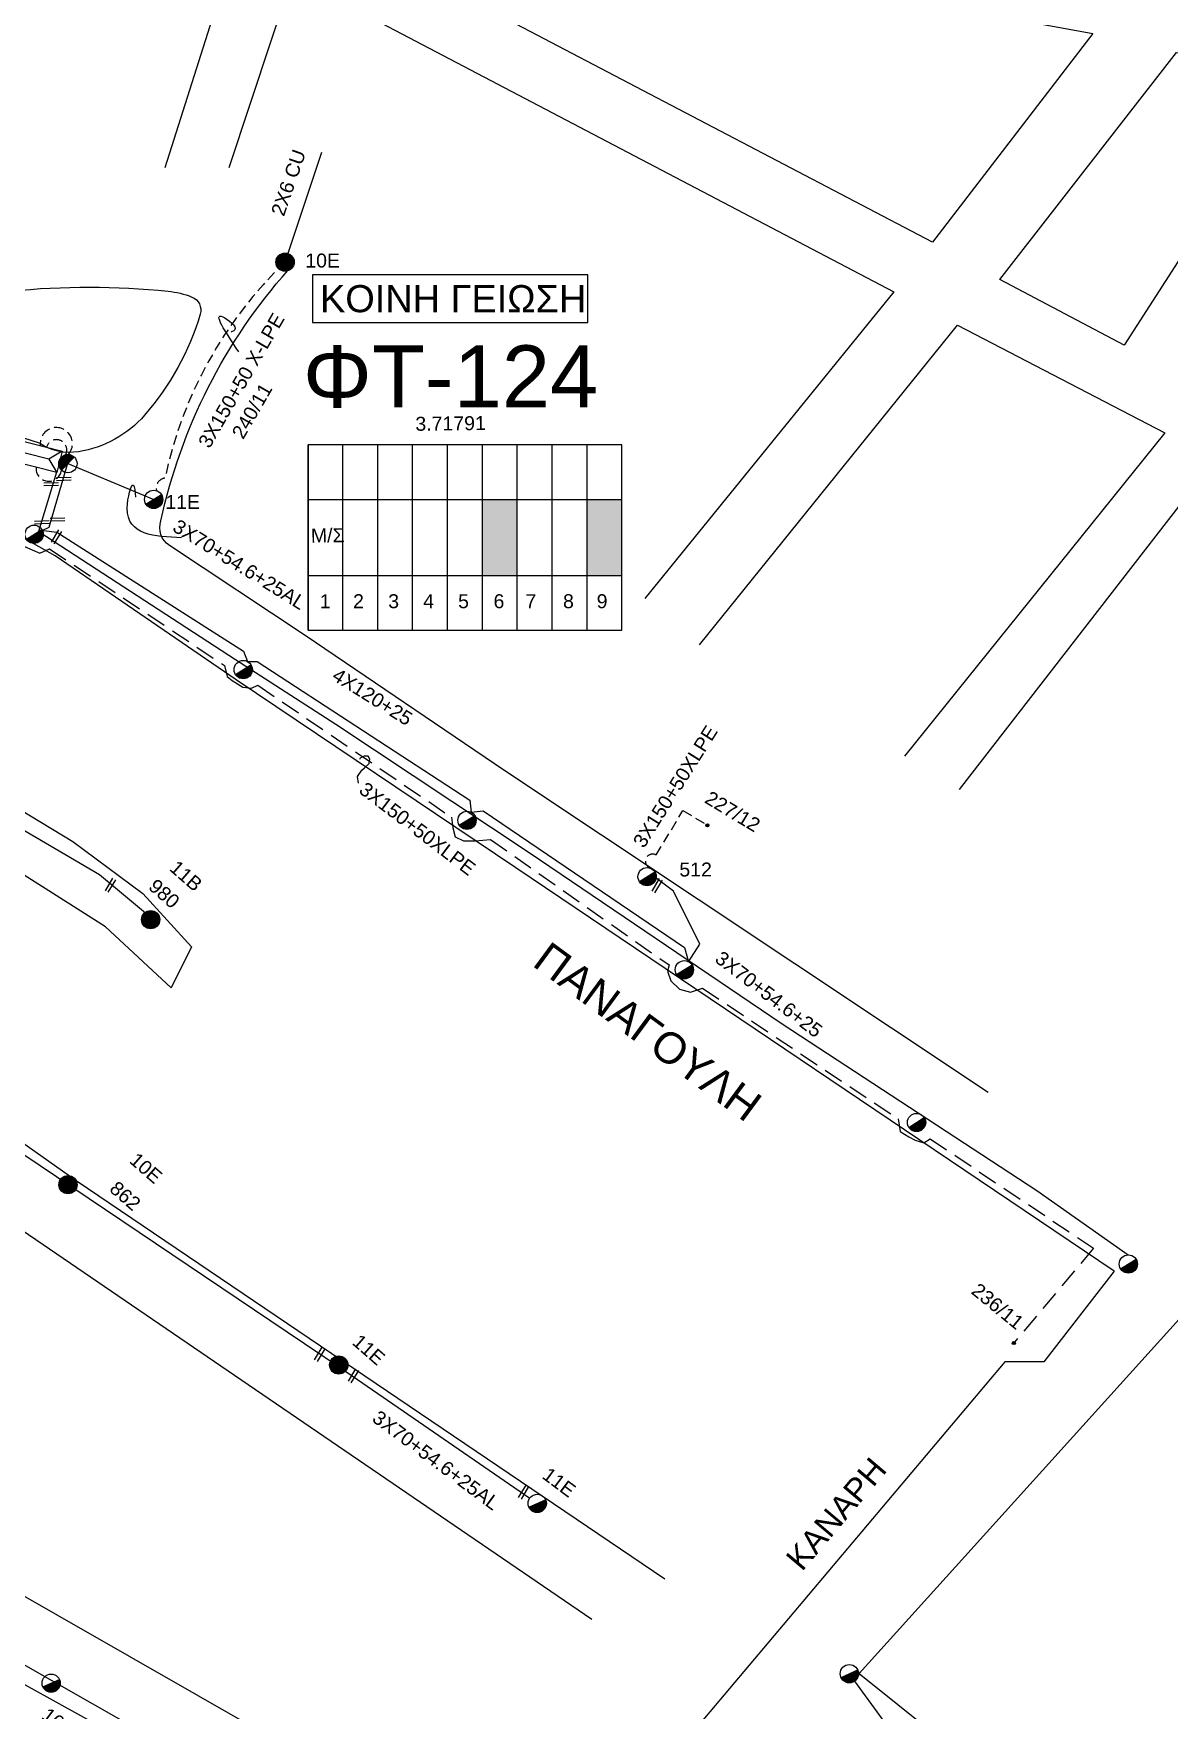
# Model space of a CAD drawing. Header units: millimetres. Extents: x 6950 to 9601, y 853 to 1951.
# Drawn here: x 7773.6 to 7920.1, y 1304 to 1520.4 of the extents above; entities that cross this region are included whole.
import ezdxf
from ezdxf.enums import TextEntityAlignment as Align

# ---------------------------------------------------------------- set-up
doc = ezdxf.new("R2010")
doc.units = ezdxf.units.MM
doc.linetypes.add('DASHED', pattern=[19.05, 12.7, -6.35])
for name, color, linetype in [('Άγνωστα', 7, 'Continuous'), ('Ασφαλειοκιβώτια Χ.Τ 9 αναχωρήσεων', 7, 'Continuous'), ('Γυμνά εναέρια ΧΤ και ΦΟΠ (3Φ)   4x50+16AL', 7, 'Continuous'), ('Επιγραφές - Σχήματα', 7, 'Continuous'), ('Καλώδια ΧΤ    2Χ6 CU', 7, 'SYN_LINE'), ('Καλώδια ΧΤ   3x150AL+50XLPE', 7, 'DASHED'), ('Μηχανική τομή', 7, 'Continuous'), ('Στύλος Ξύλινος', 7, 'Continuous'), ('Στύλος Ξύλινος @ 1', 7, 'Continuous'), ('Στύλος ΦΜ', 7, 'Continuous'), ('Στύλος ΦΜ @ 1', 7, 'Continuous'), ('Συνδέσεις', 7, 'Continuous'), ('Συνεστραμμένα ΧΤ   3x70+54.6+25 AL', 7, 'SYN_LINE'), ('Υποσταθμός εναέριος 2 στύλων', 7, 'Continuous'), ('Υποσταθμός πόλεως', 7, 'Continuous'), ('Υπόβαθρο ΔΕΗ', 7, 'Continuous'), ('Υπόγεια καλώδια Παροχών ΧΤ   4x16AL', 7, 'DASHED')]:
    doc.layers.add(name, color=color, linetype=linetype)
doc.styles.add('Annotative', font='ARIAL.TTF')
doc.styles.add('arial', font='ARIAL.TTF')
doc.styles.get("Standard").update_dxf_attribs({"font": 'ARIAL.TTF'})
doc.linetypes.add('SYN_LINE', pattern='A,0.5,-0.0001,["/\\/\\/\\/",Standard,S=0.1,R=0,X=0,Y=-0.05],-0.25', length=0.7501)

# ---------------------------------------------------------------- blocks, each defined once
blk = doc.blocks.new('ΜΗΧΑΝΙΚΗ ΤΟΜΗ')
at = {"layer": 'Μηχανική τομή', "ltscale": 40}
for p, q in [((-1.89, 0.78), (1.89, 0.78)), ((1.89, 0), (-1.89, 0))]:
    blk.add_line(p, q, dxfattribs=at)
blk = doc.blocks.new('ΥΠΑΡΧΩΝ ΤΣΙΜΕΝΤΕΝΙΟΣ ΣΤΥΛΟΣ')
at = {"layer": 'Στύλος ΦΜ'}
blk.add_hatch(color=7, dxfattribs=at).paths.add_polyline_path([(-1.29, -2.28, 0.574793), (2.62, 0, 0.268822), (1.3, 2.27)])
at = {"layer": 'Στύλος ΦΜ', "color": 7}
blk.add_line((-1.29, -2.28), (1.3, 2.27), dxfattribs=at)
blk.add_circle((0, 0), 2.62, dxfattribs=at)
at = {"layer": 'Στύλος ΦΜ', "flags": 4}
for tag, p in [('ΑΡΙΘΜΟΣ', (-4.68, 8.05)), ('ΤΥΠΟΣ', (-4.91, 3.03))]:
    blk.add_attdef(tag, p, '', height=4, dxfattribs=at)
blk = doc.blocks.new('ΥΠΑΡΧΩΝ ΞΥΛΙΝΟΣ ΣΤΥΛΟΣ')
at = {"layer": 'Στύλος Ξύλινος'}
h = blk.add_hatch(color=7, dxfattribs=at)
h.paths.add_polyline_path([(-2.62, 0, 0.270008), (-1.29, -2.28), (1.3, 2.27, 0.576266)])
h.paths.add_polyline_path([(-1.29, -2.28, 0.574793), (2.62, 0, 0.268822), (1.3, 2.27)])
at = {"layer": 'Στύλος Ξύλινος', "color": 7}
blk.add_line((-1.29, -2.28), (1.3, 2.27), dxfattribs=at)
blk.add_circle((0, 0), 2.62, dxfattribs=at)
at = {"layer": 'Στύλος Ξύλινος', "flags": 4}
for tag, p in [('ΑΡΙΘΜΟΣ', (-4.91, 8.6)), ('ΤΥΠΟΣ', (-4.85, 3.39))]:
    blk.add_attdef(tag, p, '', height=4, dxfattribs=at)
blk = doc.blocks.new('ΥΠΟΣΤΑΘΜΟΣ ΕΝΑΕΡΙΟΣ ΕΠΙ 2 ΣΤΥΛΩΝ')
at = {"layer": 'Υποσταθμός εναέριος 2 στύλων', "linetype": 'Continuous'}
for points in [[(-11.97, -2.11, 0.574793), (-8.45, -0.07, 0.268822), (-9.64, 1.98)], [(9.68, -2.15, 0.574793), (13.19, -0.1, 0.268822), (12.01, 1.95)]]:
    blk.add_hatch(color=256, dxfattribs=at).paths.add_polyline_path(points)
for p, q in [((-11.97, -2.11), (-9.64, 1.98)), ((9.68, -2.15), (12.01, 1.95))]:
    blk.add_line(p, q, dxfattribs=at)
for centre in [(-10.81, -0.07), (10.84, -0.1)]:
    blk.add_circle(centre, 2.36, dxfattribs=at)
at = {"layer": 'Υποσταθμός πόλεως', "linetype": 'Continuous', "ltscale": 40}
blk.add_lwpolyline([(-8.57, 2.82), (8.57, 2.82), (8.57, -2.82), (-8.57, -2.82)], close=True, dxfattribs=at)
for points in [[(-5.75, 0), (-8.57, 2.82)], [(-8.57, -2.82), (-5.75, 0)], [(-5.75, 0), (5.75, 0)], [(5.75, 0), (8.57, 2.82)], [(8.57, -2.82), (5.75, 0)]]:
    blk.add_lwpolyline(points, dxfattribs=at)
at = {"layer": 'Υποσταθμός εναέριος 2 στύλων', "ltscale": 40, "flags": 1}
for tag, p in [('ΜΕΤΑΣΧΗΜΑΤΙΣΜΟΣ', (14.09, 2.51)), ('ΙΣΧΥΣ', (14.07, -0.28)), ('ΑΡΙΘΜΟΣ', (14.19, -3))]:
    blk.add_attdef(tag, p, '', height=1.8, dxfattribs=at)
blk = doc.blocks.new('ΑΣΦΑΛΕΙΟΚΙΒΩΤΙΟ ΥΠΟΣΤΑΘΜΟΥ 9 ΑΝΑΧΩΡΗΣΕΩΝ')
at = {"layer": 'Ασφαλειοκιβώτια Χ.Τ 9 αναχωρήσεων', "ltscale": 40}
for p, q in [((-23.8, 40.36), (24.02, 40.36)), ((-9.72, 40.36), (-9.72, -40.64)), ((9.94, 40.36), (9.94, -40.64)), ((-23.8, 31.36), (24.02, 31.36)), ((-23.8, 22.36), (24.02, 22.36)), ((-23.8, 13.36), (24.02, 13.36)), ((-23.8, 4.36), (24.02, 4.36)), ((-23.8, -4.64), (24.02, -4.64)), ((-23.8, -13.64), (24.02, -13.64)), ((-23.8, -22.64), (24.02, -22.64)), ((-23.8, -31.64), (24.02, -31.64))]:
    blk.add_line(p, q, dxfattribs=at)
at = {"layer": 'Ασφαλειοκιβώτια Χ.Τ 9 αναχωρήσεων'}
blk.add_lwpolyline([(-23.8, -40.64), (24.02, -40.64), (24.02, 40.36), (-23.8, 40.36)], close=True, dxfattribs=at)
for s, p in [('1', (-18.12, 37.3)), ('2', (-18.12, 28.73)), ('3', (-18.12, 19.66)), ('4', (-18.12, 10.64)), ('5', (-18.12, 1.63)), ('6', (-18.12, -7.51)), ('7', (-18.12, -15.75)), ('8', (-18.12, -25.44)), ('9', (-18.12, -34.13))]:
    blk.add_text(s, height=3.6, rotation=270, dxfattribs=at).set_placement(p)
at = {"layer": 'Ασφαλειοκιβώτια Χ.Τ 9 αναχωρήσεων', "ltscale": 40}
for tag, height, p in [('ΟΝΟΜΑ', 5, (-0.16, 44.31)), ('ΚΕΙΜΕΝΟ 1', 2, (17.06, 35.59)), ('ΚΕΙΜΕΝΟ 2', 2, (17.06, 26.88)), ('ΚΕΙΜΕΝΟ 3', 2, (17.06, 17.69)), ('ΚΕΙΜΕΝΟ 4', 2, (17.06, 8.71)), ('ΚΕΙΜΕΝΟ 5', 2, (17.06, -0.13)), ('ΚΕΙΜΕΝΟ 6', 2, (17.06, -9.05)), ('ΚΕΙΜΕΝΟ 7', 2, (17.06, -18.13)), ('ΚΕΙΜΕΝΟ 8', 2, (17.06, -26.85)), ('ΚΕΙΜΕΝΟ 9', 2, (17.06, -35.99)), ('ΣΧ', 2, (-0.1, -42.64))]:
    blk.add_attdef(tag, text='', height=height, dxfattribs=at).set_placement(p, align=Align.MIDDLE_CENTER)
blk = doc.blocks.new('_ΣΥΝΔΕΣΗ')
at = {"layer": 'Συνδέσεις', "linetype": 'SYN_LINE', "ltscale": 40}
blk.add_hatch(color=256, dxfattribs=at).paths.add_polyline_path([(0.5, -0.01, 1), (-0.5, -0.01, 1)])
at = {"layer": 'Συνδέσεις'}
blk.add_circle((0, -0.01), 0.5, dxfattribs=at)

msp = doc.modelspace()

# ---------------------------------------------------------------- hatches: boundary and pattern name
at = {"layer": 'Ασφαλειοκιβώτια Χ.Τ 9 αναχωρήσεων', "ltscale": 40}
for color, points in [(6, [(7831.5, 1450.41), (7836, 1450.41), (7836, 1460.24), (7831.5, 1460.24)]), (1, [(7845, 1450.48), (7849.5, 1450.48), (7849.5, 1460.31), (7845, 1460.31)]), (133, [(7845, 1450.48), (7849.5, 1450.48), (7849.5, 1460.31), (7845, 1460.31)]), (62, [(7845, 1450.48), (7849.5, 1450.48), (7849.5, 1460.31), (7845, 1460.31)]), (27, [(7845, 1450.48), (7849.5, 1450.48), (7849.5, 1460.31), (7845, 1460.31)])]:
    msp.add_hatch(color=color, dxfattribs=at).paths.add_polyline_path(points)

# ---------------------------------------------------------------- linework, layer by layer
at = {"layer": 'Άγνωστα', "color": 2}
msp.add_lwpolyline([(7745.27, 1325.36), (7791.54, 1298.98), (7816.04, 1285.32), (7845.41, 1272.5)], dxfattribs=at)
at = {"layer": 'Γυμνά εναέρια ΧΤ και ΦΟΠ (3Φ)   4x50+16AL', "color": 133, "ltscale": 40}
msp.add_lwpolyline([(7644.71, 1466.85), (7659.48, 1456.06), (7679.95, 1440.71), (7703.84, 1423.31), (7723.7, 1409.82), (7757.28, 1385.89), (7812.76, 1348.52)], dxfattribs=at)
at = {"layer": 'Επιγραφές - Σχήματα', "color": 190}
msp.add_lwpolyline([(7809.6, 1483.15), (7845.11, 1483.15), (7845.11, 1489.32), (7809.6, 1489.32)], close=True, dxfattribs=at)
at = {"layer": 'Επιγραφές - Σχήματα', "linetype": 'Continuous', "ltscale": 20}
msp.add_lwpolyline([(7815.5, 1423.69), (7815.38, 1424.56), (7815.94, 1425.36), (7816.31, 1425.68), (7816.87, 1426.23), (7816.99, 1426.79), (7816.75, 1427.17), (7816.25, 1427.17), (7815.75, 1426.92), (7815.63, 1426.73)], dxfattribs=at)
at = {"layer": 'Επιγραφές - Σχήματα', "color": 7, "ltscale": 0.1}
for points in [[(7800.06, 1479.37), (7798.01, 1483.87), (7799.53, 1482.17), (7799.07, 1481.91)], [(7792.67, 1455.38), (7785.69, 1459.18), (7786.48, 1462.14), (7786.76, 1460.6)]]:
    msp.add_spline(points, degree=3, dxfattribs=at)
at = {"layer": 'Καλώδια ΧΤ    2Χ6 CU', "color": 7, "linetype": 'SYN_LINE', "ltscale": 15}
msp.add_line((7806.04, 1490.94), (7810.78, 1505.14), dxfattribs=at)
at = {"layer": 'Καλώδια ΧΤ   3x150AL+50XLPE', "color": 62, "ltscale": 0.1}
msp.add_lwpolyline([(7853.22, 1412.7, -1.115394), (7853.91, 1414.43), (7857.37, 1420.16), (7860.53, 1418.26)], format="xyb", dxfattribs=at)
at = {"layer": 'Καλώδια ΧΤ   3x150AL+50XLPE', "color": 7, "ltscale": 0.1}
for centre, radius, start, end in [((7843.27, 1451.99), 53.88, 133.7057, 168.1206), ((7776.53, 1467.51), 2.08, 317.7346, 187.1745), ((7790.74, 1461.77), 1.32, 98.3922, 194.6262)]:
    msp.add_arc(centre, radius, start, end, dxfattribs=at)
at = {"layer": 'Καλώδια ΧΤ   3x150AL+50XLPE', "color": 62, "ltscale": 0.1}
msp.add_arc((7776.55, 1466.7), 1.33, 332.5341, 164.5857, dxfattribs=at)
at = {"layer": 'Καλώδια ΧΤ   3x150AL+50XLPE', "color": 27, "ltscale": 0.1}
msp.add_arc((7775.56, 1464.31), 1.65, 173.8413, 352.361, dxfattribs=at)
at = {"layer": 'Συνεστραμμένα ΧΤ   3x70+54.6+25 AL', "color": 7, "linetype": 'SYN_LINE', "ltscale": 15}
msp.add_line((7778.01, 1464.94), (7789.09, 1460.32), dxfattribs=at)
at = {"layer": 'Συνεστραμμένα ΧΤ   3x70+54.6+25 AL', "color": 1, "linetype": 'SYN_LINE', "ltscale": 20}
msp.add_lwpolyline([(7645.94, 1468.11), (7673.92, 1471.13), (7692.65, 1472.5), (7721.54, 1452.39), (7732.6, 1445.83), (7759.91, 1424.92), (7782.11, 1411.9), (7788.05, 1406.96)], dxfattribs=at)
at = {"layer": 'Συνεστραμμένα ΧΤ   3x70+54.6+25 AL', "color": 27, "linetype": 'SYN_LINE', "ltscale": 10}
msp.add_lwpolyline([(7776.57, 1463.82), (7774.24, 1456.19), (7774.41, 1456.08)], dxfattribs=at)
at = {"layer": 'Συνεστραμμένα ΧΤ   3x70+54.6+25 AL', "color": 62, "linetype": 'SYN_LINE', "ltscale": 10}
for points in [[(7777.94, 1464.81), (7775.55, 1456.69), (7774.73, 1456.31), (7774.93, 1456.29)], [(7858.1, 1400.64), (7859.55, 1402.91), (7856.17, 1409.75), (7853.92, 1411.42)]]:
    msp.add_lwpolyline(points, dxfattribs=at)
at = {"layer": 'Συνεστραμμένα ΧΤ   3x70+54.6+25 AL', "color": 27, "linetype": 'SYN_LINE', "ltscale": 20}
msp.add_lwpolyline([(7774.41, 1456.08), (7799.64, 1439.64), (7812.58, 1431.32), (7837.55, 1414.74), (7870.17, 1392.64), (7903.02, 1371.11), (7914.83, 1362.81)], dxfattribs=at)
at = {"layer": 'Συνεστραμμένα ΧΤ   3x70+54.6+25 AL', "color": 62, "linetype": 'SYN_LINE', "ltscale": 20}
msp.add_lwpolyline([(7774.93, 1456.29), (7776.6, 1456.1), (7800.69, 1440.75), (7801.2, 1439.38), (7802.43, 1439.38), (7829.86, 1421.5), (7830.07, 1419.94), (7831.6, 1420.14), (7857.57, 1402.49), (7858.1, 1400.64)], dxfattribs=at)
at = {"layer": 'Συνεστραμμένα ΧΤ   3x70+54.6+25 AL', "color": 133, "ltscale": 20}
msp.add_lwpolyline([(7812.76, 1348.52), (7812.76, 1348.52), (7837.6, 1331.4)], dxfattribs=at)
at = {"layer": 'Συνεστραμμένα ΧΤ   3x70+54.6+25 AL', "color": 85, "linetype": 'SYN_LINE', "ltscale": 20}
msp.add_lwpolyline([(7914.6, 1270.65), (7893.81, 1288.16), (7879.54, 1307.8)], dxfattribs=at)
at = {"layer": 'Υπόβαθρο ΔΕΗ'}
for points in [[(7790.59, 1503.17), (7802.44, 1540.57), (7795.82, 1541.61, 0.079895), (7756.05, 1541.45, 0.250732), (7754.91, 1540.58, 0.113346), (7754.32, 1537.63), (7754.02, 1534, 0.102749), (7756.3, 1515.58, 0.093421), (7760.79, 1507.63, 0.731482)], [(7896.75, 1383.77), (7834.39, 1425.27), (7808.65, 1442.76), (7791.11, 1454.37, -0.341179), (7790.02, 1457.57, -0.128677), (7806.41, 1489.88)], [(7758.88, 1478.24), (7762.38, 1482.67, -0.20316), (7770.69, 1487.21, -0.050574), (7790.94, 1487.19, -0.069224), (7794.02, 1486.44, -0.388042), (7795.09, 1484.23, -0.107526), (7787.92, 1471.19, -0.175935), (7779.39, 1466.47, -0.187259), (7774.36, 1467.56), (7759.34, 1472.37, -0.363253), (7757.88, 1474.66, -0.07), (7758.88, 1478.24, -0.713141)], [(7986.11, 1242.6), (7993.97, 1313.61), (7962.85, 1355.15, -0.015332), (7956.72, 1363.88), (7941.45, 1376.73), (7880.09, 1308.76), (7970.98, 1235.92), (7974.95, 1232.87, 0.091893), (7978.5, 1231.06, 0.497318), (7985.02, 1235.86), (7986.11, 1242.6)]]:
    msp.add_lwpolyline(points, format="xyb", dxfattribs=at)
for points in [[(7809.42, 1535.56), (7810.61, 1538.66), (7910.27, 1520.46), (7889.57, 1493.5), (7809.42, 1535.56)], [(7798.84, 1503.17), (7806.99, 1527.87), (7884.58, 1487.1), (7852.46, 1447.52)], [(7898.27, 1488.69), (7921.07, 1518), (7936.71, 1515.01), (7914.28, 1480.22), (7898.27, 1488.69)], [(7859.49, 1441.53), (7892.79, 1482.82), (7919.55, 1468.92), (7885.96, 1427.2)], [(7893.07, 1422.87), (7925.99, 1465.37), (7982.94, 1436.3), (7952.58, 1388.37)], [(7913.02, 1360.71), (7835.8, 1412.78), (7799.73, 1437.02), (7776.4, 1453.04), (7771.56, 1455.76), (7753.63, 1461.84), (7740.32, 1442.46), (7760.83, 1426.96), (7778.68, 1416.16), (7787.71, 1409.45), (7793.99, 1402.59), (7791.34, 1397.29), (7782.89, 1405.15), (7761.01, 1419), (7735.3, 1436.89), (7718.58, 1415.12), (7753.62, 1390.39), (7773.78, 1376.16), (7779.09, 1372.4)], [(7913.02, 1360.71), (7903.92, 1349), (7898.89, 1349), (7840.53, 1279.73), (7758.48, 1326.66), (7754.01, 1327.82), (7684.42, 1367.57), (7712.89, 1406.96), (7758.81, 1375.09), (7845.64, 1315.81)], [(7779.09, 1372.4), (7855.04, 1321.01)], [(7810.9, 1245.29), (7834.25, 1272.21), (7795.2, 1294.7), (7738.67, 1326.05), (7710.7, 1341.38), (7679.33, 1359.91), (7657.97, 1330.65), (7705.77, 1303.82), (7763.31, 1272.23), (7793.28, 1255.37), (7810.9, 1245.29)]]:
    msp.add_lwpolyline(points, dxfattribs=at)
at = {"layer": 'Υπόγεια καλώδια Παροχών ΧΤ   4x16AL', "color": 6, "linetype": 'DASHED', "ltscale": 0.2}
msp.add_lwpolyline([(7772.41, 1454.26), (7774.41, 1453.39), (7775.66, 1453.95), (7798.22, 1438.89), (7798.59, 1437.46), (7799.22, 1436.96), (7800.59, 1436.08), (7801.72, 1435.96), (7802.53, 1436.33), (7827.5, 1419.31), (7827.68, 1417.93), (7828, 1416.75), (7829.06, 1416.25), (7830.56, 1416.25), (7832.56, 1416.43), (7855.58, 1400.23), (7855.39, 1399.42), (7855.83, 1398.17), (7856.95, 1397.11), (7858.33, 1396.74), (7859.89, 1397.24), (7885.16, 1380.35), (7885.41, 1378.73), (7886.53, 1378.04), (7887.34, 1377.61), (7888.47, 1377.29), (7889.28, 1377.79), (7910.35, 1363.66), (7899.98, 1351.35)], dxfattribs=at)

# ---------------------------------------------------------------- block references
at = {"layer": 'Ασφαλειοκιβώτια Χ.Τ 9 αναχωρήσεων', "color": 1, "ltscale": 40, "xscale": 0.5, "yscale": 0.5, "zscale": 0.5, "rotation": 90}
msp.add_blockref('ΑΣΦΑΛΕΙΟΚΙΒΩΤΙΟ ΥΠΟΣΤΑΘΜΟΥ 9 ΑΝΑΧΩΡΗΣΕΩΝ', (7829.18, 1455.34), dxfattribs=at)
at = {"layer": 'Μηχανική τομή'}
for p, xscale, yscale, zscale, rotation in [((7777.51, 1462.77), 0.4999999999999999, 0.4999999999999999, 0.4999999999999999, 2.117968317182708), ((7775.87, 1462.09), 0.4999999999999999, 0.4999999999999999, 0.4999999999999999, 2.117968317182708), ((7774.67, 1457.17), 0.4999999999999999, 0.4999999999999999, 0.4999999999999999, 2.117968317182708), ((7776.7, 1457.53), 0.4999999999999999, 0.4999999999999999, 0.4999999999999999, 2.117968317182708), ((7776.38, 1455.59), 0.4999999999999998, 0.4999999999999998, 0.4999999999999998, 238.7933027800566), ((7783.35, 1410.62), 0.4999999999999998, 0.4999999999999998, 0.4999999999999998, 238.7933027800566), ((7853.88, 1410.57), 0.4999999999999998, 0.4999999999999998, 0.4999999999999998, 238.7933027800566), ((7810.33, 1350.08), 0.4999999999999998, 0.4999999999999998, 0.4999999999999998, 238.7933027800566), ((7814.7, 1347.3), 0.4999999999999998, 0.4999999999999998, 0.4999999999999998, 238.7933027800566), ((7836.64, 1332.3), 0.4999999999999998, 0.4999999999999998, 0.4999999999999998, 238.7933027800566)]:
    msp.add_blockref('ΜΗΧΑΝΙΚΗ ΤΟΜΗ', p, dxfattribs=dict(at, xscale=xscale, yscale=yscale, zscale=zscale, rotation=rotation))
at = {"layer": 'Στύλος Ξύλινος @ 1', "ltscale": 40}
ref = msp.add_blockref('ΥΠΑΡΧΩΝ ΞΥΛΙΝΟΣ ΣΤΥΛΟΣ', (7806.04, 1490.94), dxfattribs=dict(at, xscale=0.4499999999998181, yscale=0.4499999999998181, zscale=0.4499999999998181, rotation=353.1445452706857))
ref.add_attrib('ΤΥΠΟΣ', '10E', (7808.65, 1490.25), dxfattribs={"layer": 'Στύλος Ξύλινος', "height": 1.8, "flags": 4})
ref = msp.add_blockref('ΥΠΑΡΧΩΝ ΞΥΛΙΝΟΣ ΣΤΥΛΟΣ', (7788.7, 1406.08), dxfattribs=dict(at, xscale=0.4499999999998182, yscale=0.4499999999998182, zscale=0.4499999999998182, rotation=318.8586543949289))
ref.add_attrib('ΤΥΠΟΣ', '11B', (7791, 1412.53), dxfattribs={"layer": 'Στύλος Ξύλινος', "height": 1.8, "rotation": 318.8587, "flags": 4})
ref.add_attrib('ΑΡΙΘΜΟΣ', '980', (7788.28, 1410.14), dxfattribs={"layer": 'Στύλος Ξύλινος', "height": 1.8, "rotation": 318.8587, "flags": 4})
ref = msp.add_blockref('ΥΠΑΡΧΩΝ ΞΥΛΙΝΟΣ ΣΤΥΛΟΣ', (7778.04, 1371.87), dxfattribs=dict(at, xscale=0.4499999999998182, yscale=0.4499999999998182, zscale=0.4499999999998182, rotation=318.8586543949289))
ref.add_attrib('ΤΥΠΟΣ', '10E', (7785.83, 1374.81), dxfattribs={"layer": 'Στύλος Ξύλινος', "height": 1.8, "rotation": 318.8587, "flags": 4})
ref.add_attrib('ΑΡΙΘΜΟΣ', '862', (7783.25, 1371.13), dxfattribs={"layer": 'Στύλος Ξύλινος', "height": 1.8, "rotation": 318.8587, "flags": 4})
ref = msp.add_blockref('ΥΠΑΡΧΩΝ ΞΥΛΙΝΟΣ ΣΤΥΛΟΣ', (7812.97, 1348.6), dxfattribs=dict(at, xscale=0.4499999999998182, yscale=0.4499999999998182, zscale=0.4499999999998182, rotation=318.8586543949289))
ref.add_attrib('ΤΥΠΟΣ', '11E', (7814.57, 1351.37), dxfattribs={"layer": 'Στύλος Ξύλινος', "height": 1.8, "rotation": 318.8587, "flags": 4})
at = {"layer": 'Στύλος ΦΜ @ 1', "ltscale": 40}
ref = msp.add_blockref('ΥΠΑΡΧΩΝ ΤΣΙΜΕΝΤΕΝΙΟΣ ΣΤΥΛΟΣ', (7789.09, 1460.32), dxfattribs=dict(at, xscale=0.449999999999818, yscale=0.449999999999818, zscale=0.449999999999818, rotation=331.8060337909106))
ref.add_attrib('ΤΥΠΟΣ', '11E', (7790.59, 1459.08), dxfattribs={"layer": 'Στύλος ΦΜ', "height": 1.8, "flags": 4})
at = {"layer": 'Στύλος ΦΜ @ 1', "ltscale": 40, "xscale": 0.449999999999818, "yscale": 0.449999999999818, "zscale": 0.449999999999818}
for p, rotation in [((7773.66, 1455.82), 331.8060337909106), ((7800.64, 1438.35), 331.8060337909106), ((7829.51, 1418.9), 331.8060337909106), ((7857.55, 1399.61), 331.8060337909106), ((7887.51, 1379.9), 331.8060337909106), ((7914.84, 1361.63), 331.8060337909106), ((7878.85, 1308.75), 324.1527024914421)]:
    msp.add_blockref('ΥΠΑΡΧΩΝ ΤΣΙΜΕΝΤΕΝΙΟΣ ΣΤΥΛΟΣ', p, dxfattribs=dict(at, rotation=rotation))
at = {"layer": 'Στύλος ΦΜ @ 1', "ltscale": 40}
ref = msp.add_blockref('ΥΠΑΡΧΩΝ ΤΣΙΜΕΝΤΕΝΙΟΣ ΣΤΥΛΟΣ', (7852.75, 1411.62), dxfattribs=dict(at, xscale=0.449999999999818, yscale=0.449999999999818, zscale=0.449999999999818, rotation=331.8060337909106))
ref.add_attrib('ΑΡΙΘΜΟΣ', '512', (7856.91, 1411.65), dxfattribs={"layer": 'Στύλος ΦΜ', "height": 1.8, "flags": 4})
ref = msp.add_blockref('ΥΠΑΡΧΩΝ ΤΣΙΜΕΝΤΕΝΙΟΣ ΣΤΥΛΟΣ', (7838.57, 1330.73), dxfattribs=dict(at, xscale=0.449999999999818, yscale=0.449999999999818, zscale=0.449999999999818, rotation=323.1742690424174))
ref.add_attrib('ΤΥΠΟΣ', '11E', (7839.07, 1334.08), dxfattribs={"layer": 'Στύλος ΦΜ', "height": 1.8, "rotation": 323.1743, "flags": 4})
ref = msp.add_blockref('ΥΠΑΡΧΩΝ ΤΣΙΜΕΝΤΕΝΙΟΣ ΣΤΥΛΟΣ', (7775.86, 1307.53), dxfattribs=dict(at, xscale=0.449999999999818, yscale=0.449999999999818, zscale=0.449999999999818, rotation=323.1742690424174))
ref.add_attrib('ΤΥΠΟΣ', '10E', (7774.48, 1303.07), dxfattribs={"layer": 'Στύλος ΦΜ', "height": 1.8, "rotation": 323.1743, "flags": 4})
at = {"layer": 'Συνδέσεις', "xscale": 0.4, "yscale": 0.4, "zscale": 0.25}
for p in [(7860.53, 1418.26), (7900.07, 1351.44)]:
    msp.add_blockref('_ΣΥΝΔΕΣΗ', p, dxfattribs=at)
at = {"layer": 'Υποσταθμός εναέριος 2 στύλων', "xscale": 0.4999999999999998, "yscale": 0.4999999999999998, "zscale": 0.4999999999999998, "rotation": 165.8035860685524}
msp.add_blockref('ΥΠΟΣΤΑΘΜΟΣ ΕΝΑΕΡΙΟΣ ΕΠΙ 2 ΣΤΥΛΩΝ', (7772.77, 1466.23), dxfattribs=at)

# ---------------------------------------------------------------- texts
at = {"ltscale": 40, "insert": (7808.33, 1480.2), "char_height": 8, "width": 46.4484, "attachment_point": 1, "style": 'arial'}
msp.add_mtext('ΦT-124', dxfattribs=at)
at = {"ltscale": 40, "insert": (7840.16, 1403.44), "char_height": 4, "width": 94.4586, "attachment_point": 1, "rotation": 323.6455, "style": 'arial'}
msp.add_mtext('ΠΑΝΑΓΟΥΛΗ', dxfattribs=at)
at = {"layer": 'Άγνωστα', "ltscale": 40, "attachment_point": 1}
for s, insert, char_height, width, rotation, style in [('2X6 CU', (7804.18, 1497.34), 1.8, 13.4743, 70.853, 'arial'), ('3X150+50 X-LPE', (7794.73, 1467.69), 1.8, 34.5395, 59.947, 'arial'), ('240/11', (7799.07, 1468.87), 1.8, 8.4339, 59.947, 'arial'), ('3.71791', (7822.84, 1470.97), 1.8, 34.5395, 0.7028, 'arial'), ('3X70+54.6+25AL', (7792.33, 1457.87), 1.8, 34.5395, 328.0332, 'arial'), ('Μ/Σ', (7809.36, 1456.55), 1.8, 34.5395, 0.7028, 'arial'), ('4X120+25', (7812.9, 1438.66), 1.8, 34.5395, 328.0332, 'arial'), ('3X150+50XLPE', (7850.82, 1416.16), 1.8, 34.5395, 57.7198, 'arial'), ('3X150+50XLPE', (7816.53, 1423.98), 1.8, 34.5395, 322.6608, 'arial'), ('227/12', (7860.96, 1422.8), 1.8, 7.1668, 328.998, 'arial'), ('3X70+54.6+25', (7862.45, 1402.17), 1.8, 34.5395, 322.6608, 'arial'), ('236/11', (7895.58, 1359.32), 1.8, 34.5395, 320.6711, 'Annotative'), ('ΚΑΝΑΡΗ', (7870.44, 1323.78), 3, 34.5395, 49.8145, 'arial')]:
    msp.add_mtext(s, dxfattribs=dict(at, insert=insert, char_height=char_height, width=width, rotation=rotation, style=style))
at = {"layer": 'Επιγραφές - Σχήματα', "color": 190, "insert": (7810.55, 1487.98), "char_height": 3.5, "width": 35.1311, "attachment_point": 1}
msp.add_mtext('KOINH ΓΕΙΩΣΗ', dxfattribs=at)
at = {"layer": 'Συνεστραμμένα ΧΤ   3x70+54.6+25 AL', "ltscale": 20, "insert": (7818.21, 1342.87), "char_height": 1.8, "width": 34.5395, "attachment_point": 1, "rotation": 323.3675, "style": 'arial'}
msp.add_mtext('3X70+54.6+25AL', dxfattribs=at)

doc.saveas('drawing.dxf')
